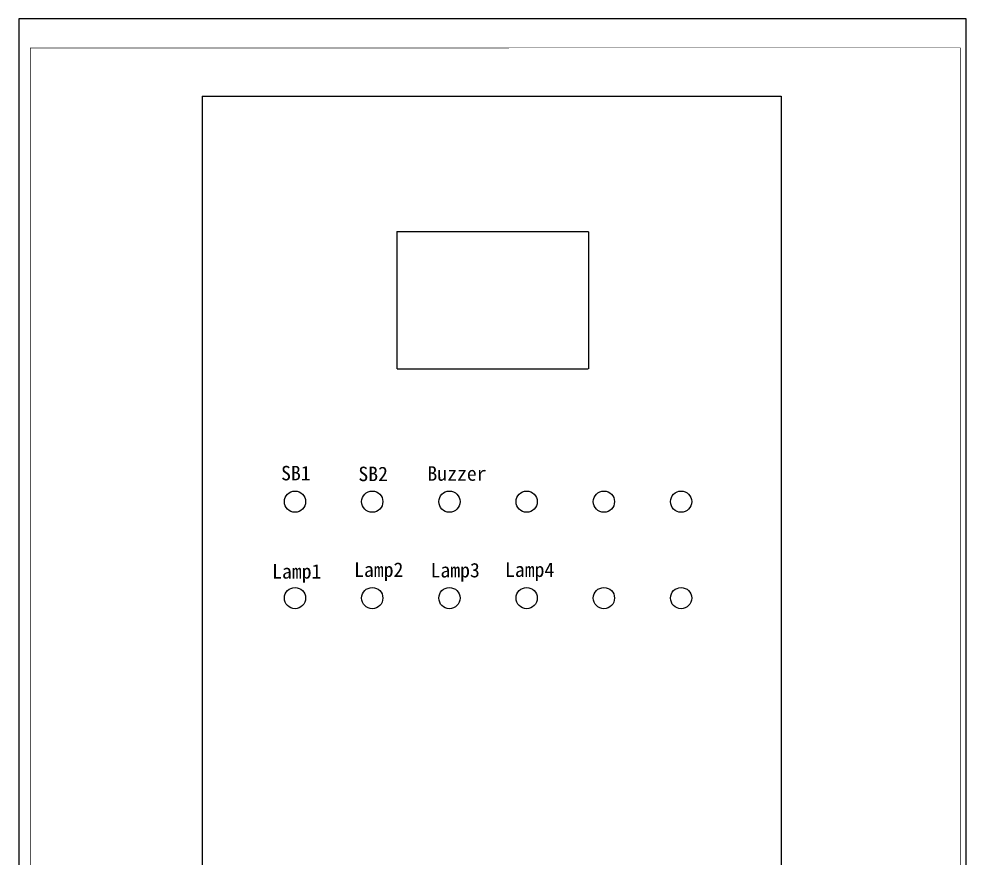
# Model space of a CAD drawing. Header units: millimetres. Extents: x 7991 to 14293, y 2067 to 5530.
# Drawn here: x 7991 to 8972, y 3788 to 4658 of the extents above; entities that cross this region are included whole.
import ezdxf

# ---------------------------------------------------------------- set-up
doc = ezdxf.new("R2010")
doc.units = ezdxf.units.MM
doc.layers.add('TEL_TITLE', color=7, linetype='Continuous')
doc.styles.add('制表文字', font='FINDTXT', dxfattribs={"bigfont": 'FINDHZTXT'})

# ---------------------------------------------------------------- blocks, each defined once
blk = doc.blocks.new('*U49')
blk.add_circle((0, 0), 11)
blk = doc.blocks.new('*U50')
at = {"color": 0, "linetype": 'ByBlock', "lineweight": -2, "transparency": 16777216}
for p in [(0, 100), (80, 100), (160, 100), (240, 100), (320, 100), (400, 100), (0, 0), (80, 0), (160, 0), (240, 0), (320, 0), (400, 0)]:
    blk.add_blockref('*U49', p, dxfattribs=at)

msp = doc.modelspace()

# ---------------------------------------------------------------- linework, layer by layer
for p, q in [((8180.47, 4577.805), (8780.47, 4577.805)), ((8180.47, 4577.805), (8180.47, 2977.805)), ((8780.47, 4577.805), (8780.47, 2977.805)), ((8382.204, 4437.804), (8580.716, 4437.804)), ((8382.204, 4437.804), (8382.347, 4295.443)), ((8580.756, 4437.443), (8580.756, 4295.443)), ((8382.517, 4295.443), (8580.517, 4295.443))]:
    msp.add_line(p, q)
at = {"layer": 'TEL_TITLE'}
msp.add_lwpolyline([(7990.78, 2929.334), (8971.918, 2929.334), (8971.918, 4657.962), (7990.78, 4657.962)], close=True, dxfattribs=at)
at = {"layer": 'TEL_TITLE', "const_width": 0.588}
msp.add_lwpolyline([(8002.561, 2935.214), (8966.038, 2935.214), (8966.038, 4628.003), (8002.561, 4627.921)], close=True, dxfattribs=at)

# ---------------------------------------------------------------- block references
at = {"color": 2}
msp.add_blockref('*U50', (8276.763, 4057.755), dxfattribs=at)

# ---------------------------------------------------------------- texts
at = {"color": 1, "char_height": 15, "attachment_point": 1, "style": '制表文字'}
for s, insert in [('{\\fSimSun|b0|i0|c134|p2;\\C0;SB1}', (8262.367, 4194.798)), ('{\\fSimSun|b0|i0|c134|p2;\\C0;SB2}', (8342.406, 4193.96)), ('{\\fSimSun|b0|i0|c134|p2;\\C0;Buzzer}', (8413.965, 4194.384)), ('{\\fSimSun|b0|i0|c134|p2;\\C0;Lamp1}', (8253.075, 4092.981)), ('{\\fSimSun|b0|i0|c134|p2;\\C0;Lamp2}', (8338.016, 4094.733)), ('{\\fSimSun|b0|i0|c134|p2;\\C0;Lamp3}', (8417.195, 4094.226)), ('{\\fSimSun|b0|i0|c134|p2;\\C0;Lamp4}', (8494.345, 4094.733))]:
    msp.add_mtext(s, dxfattribs=dict(at, insert=insert))

doc.saveas('drawing.dxf')
